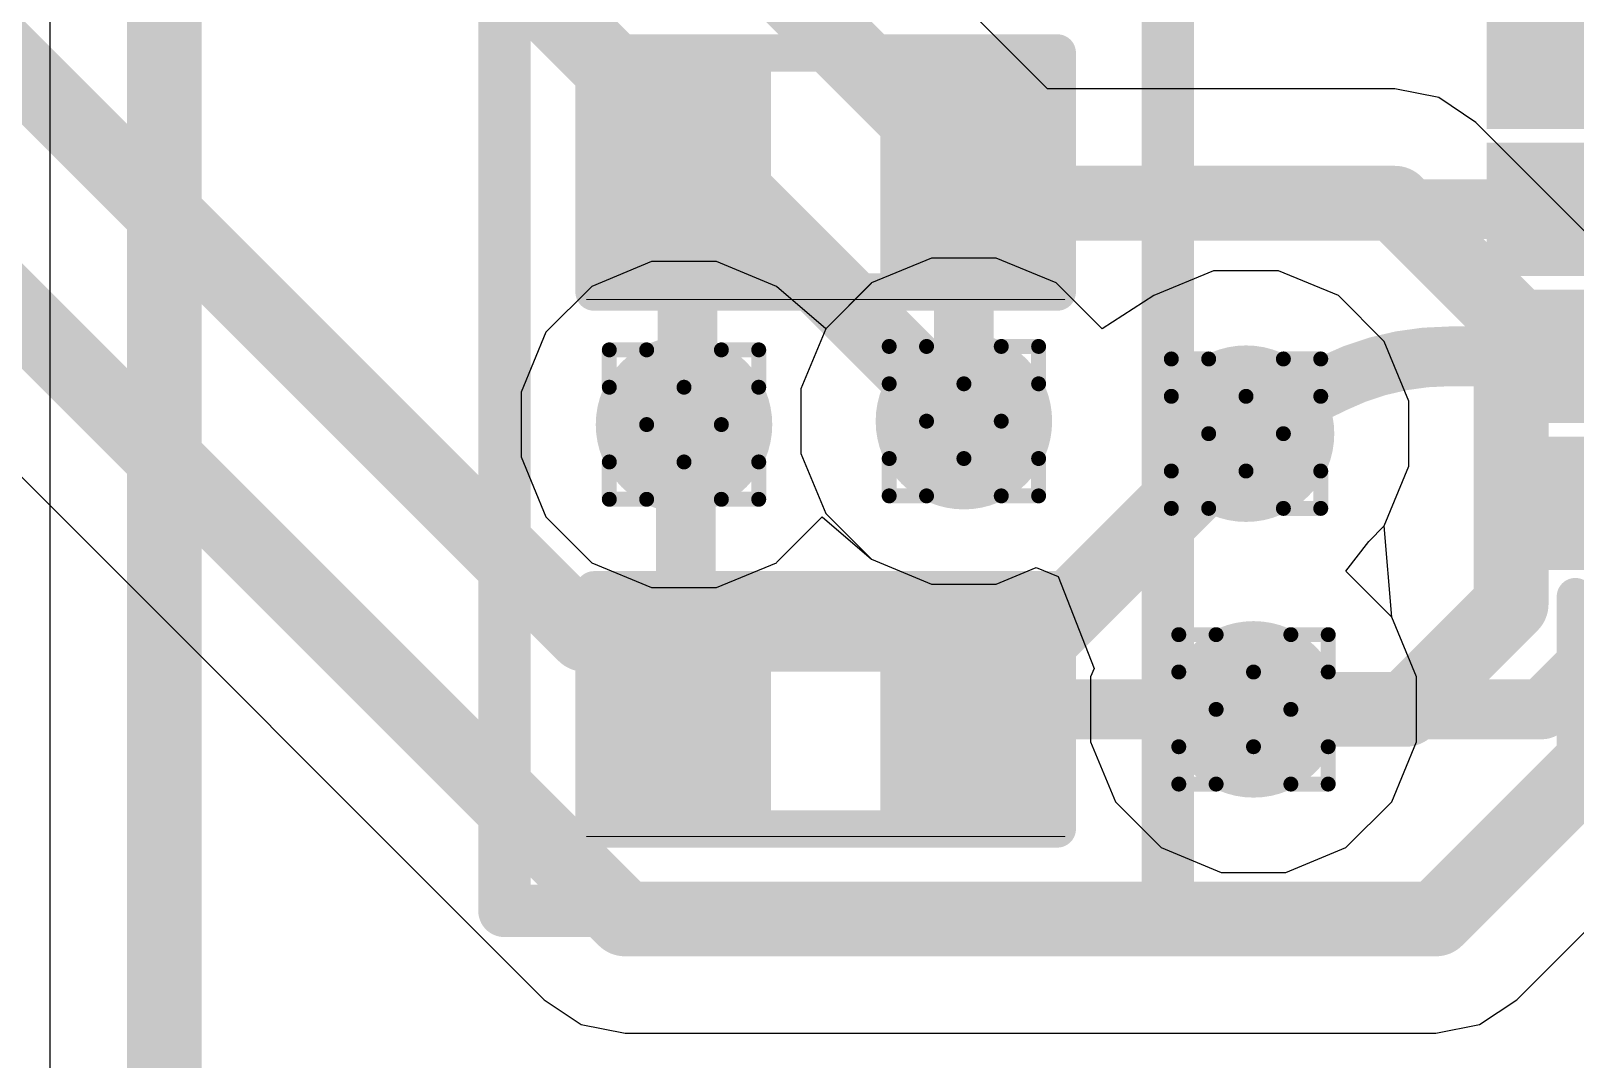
# Model space of a CAD drawing. Header units: inches. Extents: x -11 to 5379, y 0 to 5429.
# Drawn here: x 120.47 to 125.72, y 20.83 to 24.33 of the extents above; entities that cross this region are included whole.
import ezdxf

# ---------------------------------------------------------------- set-up
doc = ezdxf.new("R2010")
doc.units = ezdxf.units.IN
for name, color, linetype in [('Bottom Layer', 5, 'Continuous'), ('Drill Drawing', 1, 'Continuous'), ('GND', 16, 'Continuous'), ('PWR', 76, 'Continuous'), ('Top Layer', 1, 'Continuous'), ('Top Overlay', 2, 'Continuous'), ('Top Paste', 8, 'Continuous'), ('Top Solder', 216, 'Continuous'), ('Via Holes', 16, 'Continuous')]:
    doc.layers.add(name, color=color, linetype=linetype)

# ---------------------------------------------------------------- blocks, each defined once
blk = doc.blocks.new('R___0402_53')
at = {"layer": 'Top Layer'}
for points in [[(-0.6985, -0.3175), (-0.6985, 0.3175), (-0.2413, 0.3175), (-0.2413, -0.3175)], [(0.2413, -0.3175), (0.2413, 0.3175), (0.6985, 0.3175), (0.6985, -0.3175)]]:
    blk.add_hatch(color=1, dxfattribs=at).paths.add_polyline_path(points)
at = {"layer": 'Top Paste'}
for points in [[(-0.6985, -0.3175), (-0.6985, 0.3175), (-0.2413, 0.3175), (-0.2413, -0.3175)], [(0.2413, -0.3175), (0.2413, 0.3175), (0.6985, 0.3175), (0.6985, -0.3175)]]:
    blk.add_hatch(color=8, dxfattribs=at).paths.add_polyline_path(points)
at = {"layer": 'Top Solder'}
for points in [[(-0.7535, -0.3725), (-0.7535, 0.3725), (-0.1863, 0.3725), (-0.1863, -0.3725)], [(0.1863, -0.3725), (0.1863, 0.3725), (0.7535, 0.3725), (0.7535, -0.3725)]]:
    blk.add_hatch(color=216, dxfattribs=at).paths.add_polyline_path(points)
at = {"layer": 'Top Overlay'}
for points in [[(-0.7874, 0.4064, 0.127, 0.127, 0), (0.7874, 0.4064, 0.127, 0.127, 0)], [(-0.7874, -0.4064, 0.127, 0.127, 0), (-0.7874, 0.4064, 0.127, 0.127, 0)], [(0.7874, -0.4064, 0.127, 0.127, 0), (0.7874, 0.4064, 0.127, 0.127, 0)], [(-0.7874, -0.4064, 0.127, 0.127, 0), (0.7874, -0.4064, 0.127, 0.127, 0)], [(-0.8128, -0.4318, 0.00323, 0.00323, 0), (0.8128, -0.4318, 0.00323, 0.00323, 0)]]:
    blk.add_lwpolyline(points, format="xyseb", dxfattribs=at)
for points in [[(-0.8191, 0.4064, 0.0635, 0.0635, 1), (-0.7556, 0.4064, 0.0635, 0.0635, 1)], [(-0.8191, 0.4064, 0.0635, 0.0635, 1), (-0.7556, 0.4064, 0.0635, 0.0635, 1)], [(0.7556, 0.4064, 0.0635, 0.0635, 1), (0.8191, 0.4064, 0.0635, 0.0635, 1)], [(0.7556, 0.4064, 0.0635, 0.0635, 1), (0.8191, 0.4064, 0.0635, 0.0635, 1)], [(-0.8191, -0.4064, 0.0635, 0.0635, 1), (-0.7556, -0.4064, 0.0635, 0.0635, 1)], [(-0.8191, -0.4064, 0.0635, 0.0635, 1), (-0.7556, -0.4064, 0.0635, 0.0635, 1)], [(0.7556, -0.4064, 0.0635, 0.0635, 1), (0.8191, -0.4064, 0.0635, 0.0635, 1)], [(0.7556, -0.4064, 0.0635, 0.0635, 1), (0.8191, -0.4064, 0.0635, 0.0635, 1)], [(-0.8136, -0.4318, 0.00161, 0.00161, 1), (-0.812, -0.4318, 0.00161, 0.00161, 1)], [(0.812, -0.4318, 0.00161, 0.00161, 1), (0.8136, -0.4318, 0.00161, 0.00161, 1)]]:
    blk.add_lwpolyline(points, format="xyseb", close=True, dxfattribs=at)
blk = doc.blocks.new('R___0402_54')
at = {"layer": 'Top Layer'}
for points in [[(-0.6985, -0.3175), (-0.6985, 0.3175), (-0.2413, 0.3175), (-0.2413, -0.3175)], [(0.2413, -0.3175), (0.2413, 0.3175), (0.6985, 0.3175), (0.6985, -0.3175)]]:
    blk.add_hatch(color=1, dxfattribs=at).paths.add_polyline_path(points)
at = {"layer": 'Top Paste'}
for points in [[(-0.6985, -0.3175), (-0.6985, 0.3175), (-0.2413, 0.3175), (-0.2413, -0.3175)], [(0.2413, -0.3175), (0.2413, 0.3175), (0.6985, 0.3175), (0.6985, -0.3175)]]:
    blk.add_hatch(color=8, dxfattribs=at).paths.add_polyline_path(points)
at = {"layer": 'Top Solder'}
for points in [[(-0.7535, -0.3725), (-0.7535, 0.3725), (-0.1863, 0.3725), (-0.1863, -0.3725)], [(0.1863, -0.3725), (0.1863, 0.3725), (0.7535, 0.3725), (0.7535, -0.3725)]]:
    blk.add_hatch(color=216, dxfattribs=at).paths.add_polyline_path(points)
at = {"layer": 'Top Overlay'}
for points in [[(-0.7874, 0.4064, 0.127, 0.127, 0), (0.7874, 0.4064, 0.127, 0.127, 0)], [(-0.7874, -0.4064, 0.127, 0.127, 0), (-0.7874, 0.4064, 0.127, 0.127, 0)], [(0.7874, -0.4064, 0.127, 0.127, 0), (0.7874, 0.4064, 0.127, 0.127, 0)], [(-0.7874, -0.4064, 0.127, 0.127, 0), (0.7874, -0.4064, 0.127, 0.127, 0)], [(-0.8128, -0.4318, 0.00323, 0.00323, 0), (0.8128, -0.4318, 0.00323, 0.00323, 0)]]:
    blk.add_lwpolyline(points, format="xyseb", dxfattribs=at)
for points in [[(-0.8191, 0.4064, 0.0635, 0.0635, 1), (-0.7556, 0.4064, 0.0635, 0.0635, 1)], [(-0.8191, 0.4064, 0.0635, 0.0635, 1), (-0.7556, 0.4064, 0.0635, 0.0635, 1)], [(0.7556, 0.4064, 0.0635, 0.0635, 1), (0.8191, 0.4064, 0.0635, 0.0635, 1)], [(0.7556, 0.4064, 0.0635, 0.0635, 1), (0.8191, 0.4064, 0.0635, 0.0635, 1)], [(-0.8191, -0.4064, 0.0635, 0.0635, 1), (-0.7556, -0.4064, 0.0635, 0.0635, 1)], [(-0.8191, -0.4064, 0.0635, 0.0635, 1), (-0.7556, -0.4064, 0.0635, 0.0635, 1)], [(0.7556, -0.4064, 0.0635, 0.0635, 1), (0.8191, -0.4064, 0.0635, 0.0635, 1)], [(0.7556, -0.4064, 0.0635, 0.0635, 1), (0.8191, -0.4064, 0.0635, 0.0635, 1)], [(-0.8136, -0.4318, 0.00161, 0.00161, 1), (-0.812, -0.4318, 0.00161, 0.00161, 1)], [(0.812, -0.4318, 0.00161, 0.00161, 1), (0.8136, -0.4318, 0.00161, 0.00161, 1)]]:
    blk.add_lwpolyline(points, format="xyseb", close=True, dxfattribs=at)
blk = doc.blocks.new('16_QFN__3_3___61')
at = {"layer": 'Top Layer'}
for points in [[(-0.875, 1.8), (-0.625, 1.8), (-0.625, 1.1), (-0.875, 1.1)], [(-0.375, 1.8), (-0.125, 1.8), (-0.125, 1.1), (-0.375, 1.1)], [(0.125, 1.8), (0.375, 1.8), (0.375, 1.1), (0.125, 1.1)], [(0.625, 1.8), (0.875, 1.8), (0.875, 1.1), (0.625, 1.1)], [(-1.1, 0.875), (-1.1, 0.625), (-1.8, 0.625), (-1.8, 0.875)], [(-0.85, 0.85), (0.85, 0.85), (0.85, -0.85), (-0.85, -0.85)], [(1.8, 0.875), (1.8, 0.625), (1.1, 0.625), (1.1, 0.875)], [(-1.1, 0.375), (-1.1, 0.125), (-1.8, 0.125), (-1.8, 0.375)], [(1.8, 0.375), (1.8, 0.125), (1.1, 0.125), (1.1, 0.375)], [(-1.1, -0.125), (-1.1, -0.375), (-1.8, -0.375), (-1.8, -0.125)], [(1.8, -0.125), (1.8, -0.375), (1.1, -0.375), (1.1, -0.125)], [(-1.1, -0.625), (-1.1, -0.875), (-1.8, -0.875), (-1.8, -0.625)], [(1.8, -0.625), (1.8, -0.875), (1.1, -0.875), (1.1, -0.625)], [(-0.875, -1.1), (-0.625, -1.1), (-0.625, -1.8), (-0.875, -1.8)], [(-0.375, -1.1), (-0.125, -1.1), (-0.125, -1.8), (-0.375, -1.8)], [(0.125, -1.1), (0.375, -1.1), (0.375, -1.8), (0.125, -1.8)], [(0.625, -1.1), (0.875, -1.1), (0.875, -1.8), (0.625, -1.8)]]:
    blk.add_hatch(color=1, dxfattribs=at).paths.add_polyline_path(points)
at = {"layer": 'Top Paste'}
for points in [[(-0.875, 1.8), (-0.625, 1.8), (-0.625, 1.1), (-0.875, 1.1)], [(-0.375, 1.8), (-0.125, 1.8), (-0.125, 1.1), (-0.375, 1.1)], [(0.125, 1.8), (0.375, 1.8), (0.375, 1.1), (0.125, 1.1)], [(0.625, 1.8), (0.875, 1.8), (0.875, 1.1), (0.625, 1.1)], [(-1.1, 0.875), (-1.1, 0.625), (-1.8, 0.625), (-1.8, 0.875)], [(-0.85, 0.85), (0.85, 0.85), (0.85, -0.85), (-0.85, -0.85)], [(1.8, 0.875), (1.8, 0.625), (1.1, 0.625), (1.1, 0.875)], [(-1.1, 0.375), (-1.1, 0.125), (-1.8, 0.125), (-1.8, 0.375)], [(1.8, 0.375), (1.8, 0.125), (1.1, 0.125), (1.1, 0.375)], [(-1.1, -0.125), (-1.1, -0.375), (-1.8, -0.375), (-1.8, -0.125)], [(1.8, -0.125), (1.8, -0.375), (1.1, -0.375), (1.1, -0.125)], [(-1.1, -0.625), (-1.1, -0.875), (-1.8, -0.875), (-1.8, -0.625)], [(1.8, -0.625), (1.8, -0.875), (1.1, -0.875), (1.1, -0.625)], [(-0.875, -1.1), (-0.625, -1.1), (-0.625, -1.8), (-0.875, -1.8)], [(-0.375, -1.1), (-0.125, -1.1), (-0.125, -1.8), (-0.375, -1.8)], [(0.125, -1.1), (0.375, -1.1), (0.375, -1.8), (0.125, -1.8)], [(0.625, -1.1), (0.875, -1.1), (0.875, -1.8), (0.625, -1.8)]]:
    blk.add_hatch(color=8, dxfattribs=at).paths.add_polyline_path(points)
at = {"layer": 'Top Solder'}
for points in [[(-0.9766, 1.9016), (-0.5234, 1.9016), (-0.5234, 0.9984), (-0.9766, 0.9984)], [(-0.4766, 1.9016), (-0.0234, 1.9016), (-0.0234, 0.9984), (-0.4766, 0.9984)], [(0.0234, 1.9016), (0.4766, 1.9016), (0.4766, 0.9984), (0.0234, 0.9984)], [(0.5234, 1.9016), (0.9766, 1.9016), (0.9766, 0.9984), (0.5234, 0.9984)], [(-0.9984, 0.9766), (-0.9984, 0.5234), (-1.9016, 0.5234), (-1.9016, 0.9766)], [(-0.9516, 0.9516), (0.9516, 0.9516), (0.9516, -0.9516), (-0.9516, -0.9516)], [(1.9016, 0.9766), (1.9016, 0.5234), (0.9984, 0.5234), (0.9984, 0.9766)], [(-0.9984, 0.4766), (-0.9984, 0.0234), (-1.9016, 0.0234), (-1.9016, 0.4766)], [(1.9016, 0.4766), (1.9016, 0.0234), (0.9984, 0.0234), (0.9984, 0.4766)], [(-0.9984, -0.0234), (-0.9984, -0.4766), (-1.9016, -0.4766), (-1.9016, -0.0234)], [(1.9016, -0.0234), (1.9016, -0.4766), (0.9984, -0.4766), (0.9984, -0.0234)], [(-0.9984, -0.5234), (-0.9984, -0.9766), (-1.9016, -0.9766), (-1.9016, -0.5234)], [(1.9016, -0.5234), (1.9016, -0.9766), (0.9984, -0.9766), (0.9984, -0.5234)], [(-0.9766, -0.9984), (-0.5234, -0.9984), (-0.5234, -1.9016), (-0.9766, -1.9016)], [(-0.4766, -0.9984), (-0.0234, -0.9984), (-0.0234, -1.9016), (-0.4766, -1.9016)], [(0.0234, -0.9984), (0.4766, -0.9984), (0.4766, -1.9016), (0.0234, -1.9016)], [(0.5234, -0.9984), (0.9766, -0.9984), (0.9766, -1.9016), (0.5234, -1.9016)]]:
    blk.add_hatch(color=216, dxfattribs=at).paths.add_polyline_path(points)
at = {"layer": 'Top Overlay'}
for points in [[(-1.0668, 1.6002, 0.127, 0.127, 0), (-1.6002, 1.6002, 0.127, 0.127, 0)], [(-1.6002, 1.0668, 0.127, 0.127, 0), (-1.6002, 1.6002, 0.127, 0.127, 0)], [(1.6002, 1.6002, 0.127, 0.127, 0), (1.0668, 1.6002, 0.127, 0.127, 0)], [(1.6002, 1.0668, 0.127, 0.127, 0), (1.6002, 1.6002, 0.127, 0.127, 0)], [(-2.0828, 0.635, 0.127, 0.127, 0), (-2.0828, 0.889, 0.127, 0.127, 0)], [(-1.9558, 0.762, 0.127, 0.127, 0), (-2.0828, 0.889, 0.127, 0.127, 0)], [(-2.0828, 0.635, 0.127, 0.127, 0), (-1.9558, 0.762, 0.127, 0.127, 0)], [(-1.6002, -1.6002, 0.127, 0.127, 0), (-1.6002, -1.0668, 0.127, 0.127, 0)], [(1.6002, -1.6002, 0.127, 0.127, 0), (1.6002, -1.0668, 0.127, 0.127, 0)], [(-1.0668, -1.6002, 0.127, 0.127, 0), (-1.6002, -1.6002, 0.127, 0.127, 0)], [(1.6002, -1.6002, 0.127, 0.127, 0), (1.0668, -1.6002, 0.127, 0.127, 0)]]:
    blk.add_lwpolyline(points, format="xyseb", dxfattribs=at)
for points in [[(-1.632, 1.6002, 0.0635, 0.0635, 1), (-1.5684, 1.6002, 0.0635, 0.0635, 1)], [(-1.632, 1.6002, 0.0635, 0.0635, 1), (-1.5684, 1.6002, 0.0635, 0.0635, 1)], [(-1.0985, 1.6002, 0.0635, 0.0635, 1), (-1.0351, 1.6002, 0.0635, 0.0635, 1)], [(1.035, 1.6002, 0.0635, 0.0635, 1), (1.0985, 1.6002, 0.0635, 0.0635, 1)], [(1.5684, 1.6002, 0.0635, 0.0635, 1), (1.6319, 1.6002, 0.0635, 0.0635, 1)], [(1.5684, 1.6002, 0.0635, 0.0635, 1), (1.6319, 1.6002, 0.0635, 0.0635, 1)], [(-1.632, 1.0668, 0.0635, 0.0635, 1), (-1.5684, 1.0668, 0.0635, 0.0635, 1)], [(1.5684, 1.0668, 0.0635, 0.0635, 1), (1.6319, 1.0668, 0.0635, 0.0635, 1)], [(-2.1145, 0.889, 0.0635, 0.0635, 1), (-2.0511, 0.889, 0.0635, 0.0635, 1)], [(-2.1145, 0.889, 0.0635, 0.0635, 1), (-2.0511, 0.889, 0.0635, 0.0635, 1)], [(-1.9875, 0.762, 0.0635, 0.0635, 1), (-1.9241, 0.762, 0.0635, 0.0635, 1)], [(-1.9875, 0.762, 0.0635, 0.0635, 1), (-1.9241, 0.762, 0.0635, 0.0635, 1)], [(-2.1145, 0.635, 0.0635, 0.0635, 1), (-2.0511, 0.635, 0.0635, 0.0635, 1)], [(-2.1145, 0.635, 0.0635, 0.0635, 1), (-2.0511, 0.635, 0.0635, 0.0635, 1)], [(-1.632, -1.0668, 0.0635, 0.0635, 1), (-1.5684, -1.0668, 0.0635, 0.0635, 1)], [(1.5684, -1.0668, 0.0635, 0.0635, 1), (1.6319, -1.0668, 0.0635, 0.0635, 1)], [(-1.632, -1.6002, 0.0635, 0.0635, 1), (-1.5684, -1.6002, 0.0635, 0.0635, 1)], [(-1.632, -1.6002, 0.0635, 0.0635, 1), (-1.5684, -1.6002, 0.0635, 0.0635, 1)], [(-1.0985, -1.6002, 0.0635, 0.0635, 1), (-1.0351, -1.6002, 0.0635, 0.0635, 1)], [(1.035, -1.6002, 0.0635, 0.0635, 1), (1.0985, -1.6002, 0.0635, 0.0635, 1)], [(1.5684, -1.6002, 0.0635, 0.0635, 1), (1.6319, -1.6002, 0.0635, 0.0635, 1)], [(1.5684, -1.6002, 0.0635, 0.0635, 1), (1.6319, -1.6002, 0.0635, 0.0635, 1)]]:
    blk.add_lwpolyline(points, format="xyseb", close=True, dxfattribs=at)

msp = doc.modelspace()

# ---------------------------------------------------------------- hatches: boundary and pattern name
at = {"layer": 'Bottom Layer'}
h = msp.add_hatch(color=5, dxfattribs=at)
edge = h.paths.add_edge_path()
edge.add_arc((122.6886, 22.9893), 0.3, 0, 360)
h = msp.add_hatch(color=5, dxfattribs=at)
edge = h.paths.add_edge_path()
edge.add_arc((123.6401, 23.0009), 0.3, 0, 360)
h = msp.add_hatch(color=5, dxfattribs=at)
edge = h.paths.add_edge_path()
edge.add_arc((124.5992, 22.9584), 0.3, 0, 360)
h = msp.add_hatch(color=5, dxfattribs=at)
edge = h.paths.add_edge_path()
edge.add_arc((124.6246, 22.0212), 0.3, 0, 360)
at = {"layer": 'GND'}
h = msp.add_hatch(color=16, dxfattribs=at)
edge = h.paths.add_edge_path()
edge.add_arc((122.6886, 22.9893), 0.3, 0, 360)
h = msp.add_hatch(color=16, dxfattribs=at)
edge = h.paths.add_edge_path()
edge.add_arc((123.6401, 23.0009), 0.3, 0, 360)
h = msp.add_hatch(color=16, dxfattribs=at)
edge = h.paths.add_edge_path()
edge.add_arc((124.5992, 22.9584), 0.3, 0, 360)
h = msp.add_hatch(color=16, dxfattribs=at)
edge = h.paths.add_edge_path()
edge.add_arc((124.6246, 22.0212), 0.3, 0, 360)
at = {"layer": 'PWR'}
h = msp.add_hatch(color=76, dxfattribs=at)
edge = h.paths.add_edge_path()
edge.add_arc((122.6886, 22.9893), 0.3, 0, 360)
h = msp.add_hatch(color=76, dxfattribs=at)
edge = h.paths.add_edge_path()
edge.add_arc((123.6401, 23.0009), 0.3, 0, 360)
h = msp.add_hatch(color=76, dxfattribs=at)
edge = h.paths.add_edge_path()
edge.add_arc((124.5992, 22.9584), 0.3, 0, 360)
h = msp.add_hatch(color=76, dxfattribs=at)
edge = h.paths.add_edge_path()
edge.add_arc((124.6246, 22.0212), 0.3, 0, 360)
at = {"layer": 'Top Layer'}
h = msp.add_hatch(color=1, dxfattribs=at)
edge = h.paths.add_edge_path()
edge.add_arc((122.6886, 22.9893), 0.3, 0, 360)
h = msp.add_hatch(color=1, dxfattribs=at)
edge = h.paths.add_edge_path()
edge.add_arc((123.6401, 23.0009), 0.3, 0, 360)
h = msp.add_hatch(color=1, dxfattribs=at)
edge = h.paths.add_edge_path()
edge.add_arc((124.5992, 22.9584), 0.3, 0, 360)
h = msp.add_hatch(color=1, dxfattribs=at)
edge = h.paths.add_edge_path()
edge.add_arc((124.6246, 22.0212), 0.3, 0, 360)
at = {"layer": 'Via Holes'}
h = msp.add_hatch(color=7, dxfattribs=at)
edge = h.paths.add_edge_path()
edge.add_arc((122.6886, 22.9893), 0.15, 0, 360)
h = msp.add_hatch(color=7, dxfattribs=at)
edge = h.paths.add_edge_path()
edge.add_arc((123.6401, 23.0009), 0.15, 0, 360)
h = msp.add_hatch(color=7, dxfattribs=at)
edge = h.paths.add_edge_path()
edge.add_arc((124.5992, 22.9584), 0.15, 0, 360)
h = msp.add_hatch(color=7, dxfattribs=at)
edge = h.paths.add_edge_path()
edge.add_arc((124.6246, 22.0212), 0.15, 0, 360)

# ---------------------------------------------------------------- linework, layer by layer
at = {"layer": 'Bottom Layer'}
for p, q in [((116.3092, 26.9382), (122.2135, 21.034)), ((123.9247, 24.1304), (122.1447, 25.9103)), ((125.1054, 24.1304), (123.9247, 24.1304)), ((125.2541, 24.1008), (125.1054, 24.1304)), ((125.3801, 24.0166), (125.2541, 24.1008)), ((125.7753, 23.6214), (125.3801, 24.0166)), ((125.5194, 21.034), (126.3272, 21.8417)), ((122.2135, 21.034), (122.3395, 20.9498)), ((125.3934, 20.9498), (125.5194, 21.034)), ((122.3395, 20.9498), (122.4881, 20.9202)), ((125.2448, 20.9202), (125.3934, 20.9498)), ((122.4881, 20.9202), (125.2448, 20.9202))]:
    msp.add_line(p, q, dxfattribs=at)
for points in [[(118.338, 29.1677, 0.254, 0.254, 0), (123.7638, 23.7419, 0.254, 0.254, 0)], [(117.7513, 28.8897, 0.254, 0.254, 0), (123.6401, 23.0009, 0.254, 0.254, 0)], [(117.1696, 27.458, 0.254, 0.254, 0), (122.3518, 22.2758, 0.254, 0.254, 0)], [(116.5839, 27.2129, 0.254, 0.254, 0), (122.4881, 21.3087, 0.254, 0.254, 0)], [(123.7638, 23.7419, 0.254, 0.254, 0), (125.1054, 23.7419, 0.254, 0.254, 0)], [(125.1054, 23.7419, 0.254, 0.254, 0), (125.5006, 23.3467, 0.254, 0.254, 0)], [(125.5006, 22.3791, 0.254, 0.254, 0), (125.5006, 23.3467, 0.254, 0.254, 0)], [(123.9161, 22.2758, 0.254, 0.254, 0), (124.5772, 22.9369, 0.254, 0.254, 0)], [(124.5772, 22.9369, 0.254, 0.254, 0), (124.5772, 22.9584, 0.254, 0.254, 0)], [(124.5772, 22.9584, 0.254, 0.254, 0), (124.5992, 22.9584, 0.254, 0.254, 0)], [(125.1427, 22.0212, 0.254, 0.254, 0), (125.5006, 22.3791, 0.254, 0.254, 0)], [(122.3518, 22.2758, 0.254, 0.254, 0), (123.9161, 22.2758, 0.254, 0.254, 0)], [(125.2448, 21.3087, 0.254, 0.254, 0), (126.1663, 22.2302, 0.254, 0.254, 0)], [(124.6246, 22.0212, 0.254, 0.254, 0), (125.1427, 22.0212, 0.254, 0.254, 0)], [(122.4881, 21.3087, 0.254, 0.254, 0), (125.2448, 21.3087, 0.254, 0.254, 0)]]:
    msp.add_lwpolyline(points, format="xyseb", dxfattribs=at)
for points in [[(123.7003, 23.7419, 0.127, 0.127, 1), (123.8273, 23.7419, 0.127, 0.127, 1)], [(123.7003, 23.7419, 0.127, 0.127, 1), (123.8273, 23.7419, 0.127, 0.127, 1)], [(125.0419, 23.7419, 0.127, 0.127, 1), (125.1689, 23.7419, 0.127, 0.127, 1)], [(125.0419, 23.7419, 0.127, 0.127, 1), (125.1689, 23.7419, 0.127, 0.127, 1)], [(125.4371, 23.3467, 0.127, 0.127, 1), (125.5641, 23.3467, 0.127, 0.127, 1)], [(125.4371, 23.3467, 0.127, 0.127, 1), (125.5641, 23.3467, 0.127, 0.127, 1)], [(123.5766, 23.0009, 0.127, 0.127, 1), (123.7036, 23.0009, 0.127, 0.127, 1)], [(124.5137, 22.9584, 0.127, 0.127, 1), (124.6407, 22.9584, 0.127, 0.127, 1)], [(124.5137, 22.9584, 0.127, 0.127, 1), (124.6407, 22.9584, 0.127, 0.127, 1)], [(124.5137, 22.9369, 0.127, 0.127, 1), (124.6407, 22.9369, 0.127, 0.127, 1)], [(124.5137, 22.9369, 0.127, 0.127, 1), (124.6407, 22.9369, 0.127, 0.127, 1)], [(124.5357, 22.9584, 0.127, 0.127, 1), (124.6627, 22.9584, 0.127, 0.127, 1)], [(125.4371, 22.3791, 0.127, 0.127, 1), (125.5641, 22.3791, 0.127, 0.127, 1)], [(125.4371, 22.3791, 0.127, 0.127, 1), (125.5641, 22.3791, 0.127, 0.127, 1)], [(122.2883, 22.2758, 0.127, 0.127, 1), (122.4153, 22.2758, 0.127, 0.127, 1)], [(122.2883, 22.2758, 0.127, 0.127, 1), (122.4153, 22.2758, 0.127, 0.127, 1)], [(123.8526, 22.2758, 0.127, 0.127, 1), (123.9796, 22.2758, 0.127, 0.127, 1)], [(123.8526, 22.2758, 0.127, 0.127, 1), (123.9796, 22.2758, 0.127, 0.127, 1)], [(124.5611, 22.0212, 0.127, 0.127, 1), (124.6881, 22.0212, 0.127, 0.127, 1)], [(125.0792, 22.0212, 0.127, 0.127, 1), (125.2062, 22.0212, 0.127, 0.127, 1)], [(125.0792, 22.0212, 0.127, 0.127, 1), (125.2062, 22.0212, 0.127, 0.127, 1)], [(122.4246, 21.3087, 0.127, 0.127, 1), (122.5516, 21.3087, 0.127, 0.127, 1)], [(122.4246, 21.3087, 0.127, 0.127, 1), (122.5516, 21.3087, 0.127, 0.127, 1)], [(125.1813, 21.3087, 0.127, 0.127, 1), (125.3083, 21.3087, 0.127, 0.127, 1)], [(125.1813, 21.3087, 0.127, 0.127, 1), (125.3083, 21.3087, 0.127, 0.127, 1)]]:
    msp.add_lwpolyline(points, format="xyseb", close=True, dxfattribs=at)
at = {"layer": 'Drill Drawing'}
for points in [[(122.4346, 23.1163, 0.0508, 0.0508, 0), (122.4346, 23.2433, 0.0508, 0.0508, 0)], [(122.4346, 23.2433, 0.0508, 0.0508, 0), (122.5616, 23.2433, 0.0508, 0.0508, 0)], [(122.5616, 23.2433, 0.0508, 0.0508, 0), (122.6886, 23.1163, 0.0508, 0.0508, 0)], [(122.6886, 23.1163, 0.0508, 0.0508, 0), (122.8156, 23.2433, 0.0508, 0.0508, 0)], [(122.8156, 23.2433, 0.0508, 0.0508, 0), (122.9426, 23.2433, 0.0508, 0.0508, 0)], [(122.9426, 23.1163, 0.0508, 0.0508, 0), (122.9426, 23.2433, 0.0508, 0.0508, 0)], [(123.3861, 23.1279, 0.0508, 0.0508, 0), (123.3861, 23.2549, 0.0508, 0.0508, 0)], [(123.3861, 23.2549, 0.0508, 0.0508, 0), (123.5131, 23.2549, 0.0508, 0.0508, 0)], [(123.5131, 23.2549, 0.0508, 0.0508, 0), (123.6401, 23.1279, 0.0508, 0.0508, 0)], [(123.6401, 23.1279, 0.0508, 0.0508, 0), (123.7671, 23.2549, 0.0508, 0.0508, 0)], [(123.7671, 23.2549, 0.0508, 0.0508, 0), (123.8941, 23.2549, 0.0508, 0.0508, 0)], [(123.8941, 23.1279, 0.0508, 0.0508, 0), (123.8941, 23.2549, 0.0508, 0.0508, 0)], [(124.3452, 23.0854, 0.0508, 0.0508, 0), (124.3452, 23.2124, 0.0508, 0.0508, 0)], [(124.3452, 23.2124, 0.0508, 0.0508, 0), (124.4722, 23.2124, 0.0508, 0.0508, 0)], [(124.4722, 23.2124, 0.0508, 0.0508, 0), (124.5992, 23.0854, 0.0508, 0.0508, 0)], [(124.5992, 23.0854, 0.0508, 0.0508, 0), (124.7262, 23.2124, 0.0508, 0.0508, 0)], [(124.7262, 23.2124, 0.0508, 0.0508, 0), (124.8532, 23.2124, 0.0508, 0.0508, 0)], [(124.8532, 23.0854, 0.0508, 0.0508, 0), (124.8532, 23.2124, 0.0508, 0.0508, 0)], [(123.3861, 23.1279, 0.0508, 0.0508, 0), (123.5131, 23.0009, 0.0508, 0.0508, 0)], [(123.7671, 23.0009, 0.0508, 0.0508, 0), (123.8941, 23.1279, 0.0508, 0.0508, 0)], [(122.4346, 23.1163, 0.0508, 0.0508, 0), (122.5616, 22.9893, 0.0508, 0.0508, 0)], [(122.8156, 22.9893, 0.0508, 0.0508, 0), (122.9426, 23.1163, 0.0508, 0.0508, 0)], [(124.3452, 23.0854, 0.0508, 0.0508, 0), (124.4722, 22.9584, 0.0508, 0.0508, 0)], [(124.7262, 22.9584, 0.0508, 0.0508, 0), (124.8532, 23.0854, 0.0508, 0.0508, 0)], [(122.4346, 22.8623, 0.0508, 0.0508, 0), (122.5616, 22.9893, 0.0508, 0.0508, 0)], [(122.8156, 22.9893, 0.0508, 0.0508, 0), (122.9426, 22.8623, 0.0508, 0.0508, 0)], [(123.3861, 22.8739, 0.0508, 0.0508, 0), (123.5131, 23.0009, 0.0508, 0.0508, 0)], [(123.7671, 23.0009, 0.0508, 0.0508, 0), (123.8941, 22.8739, 0.0508, 0.0508, 0)], [(124.3452, 22.8314, 0.0508, 0.0508, 0), (124.4722, 22.9584, 0.0508, 0.0508, 0)], [(124.7262, 22.9584, 0.0508, 0.0508, 0), (124.8532, 22.8314, 0.0508, 0.0508, 0)], [(123.3861, 22.7469, 0.0508, 0.0508, 0), (123.3861, 22.8739, 0.0508, 0.0508, 0)], [(123.5131, 22.7469, 0.0508, 0.0508, 0), (123.6401, 22.8739, 0.0508, 0.0508, 0)], [(123.6401, 22.8739, 0.0508, 0.0508, 0), (123.7671, 22.7469, 0.0508, 0.0508, 0)], [(123.8941, 22.7469, 0.0508, 0.0508, 0), (123.8941, 22.8739, 0.0508, 0.0508, 0)], [(122.4346, 22.7353, 0.0508, 0.0508, 0), (122.4346, 22.8623, 0.0508, 0.0508, 0)], [(122.5616, 22.7353, 0.0508, 0.0508, 0), (122.6886, 22.8623, 0.0508, 0.0508, 0)], [(122.6886, 22.8623, 0.0508, 0.0508, 0), (122.8156, 22.7353, 0.0508, 0.0508, 0)], [(122.9426, 22.7353, 0.0508, 0.0508, 0), (122.9426, 22.8623, 0.0508, 0.0508, 0)], [(124.3452, 22.7044, 0.0508, 0.0508, 0), (124.3452, 22.8314, 0.0508, 0.0508, 0)], [(124.4722, 22.7044, 0.0508, 0.0508, 0), (124.5992, 22.8314, 0.0508, 0.0508, 0)], [(124.5992, 22.8314, 0.0508, 0.0508, 0), (124.7262, 22.7044, 0.0508, 0.0508, 0)], [(124.8532, 22.7044, 0.0508, 0.0508, 0), (124.8532, 22.8314, 0.0508, 0.0508, 0)], [(122.4346, 22.7353, 0.0508, 0.0508, 0), (122.5616, 22.7353, 0.0508, 0.0508, 0)], [(122.8156, 22.7353, 0.0508, 0.0508, 0), (122.9426, 22.7353, 0.0508, 0.0508, 0)], [(123.3861, 22.7469, 0.0508, 0.0508, 0), (123.5131, 22.7469, 0.0508, 0.0508, 0)], [(123.7671, 22.7469, 0.0508, 0.0508, 0), (123.8941, 22.7469, 0.0508, 0.0508, 0)], [(124.3452, 22.7044, 0.0508, 0.0508, 0), (124.4722, 22.7044, 0.0508, 0.0508, 0)], [(124.7262, 22.7044, 0.0508, 0.0508, 0), (124.8532, 22.7044, 0.0508, 0.0508, 0)], [(124.3706, 22.1482, 0.0508, 0.0508, 0), (124.3706, 22.2752, 0.0508, 0.0508, 0)], [(124.3706, 22.2752, 0.0508, 0.0508, 0), (124.4976, 22.2752, 0.0508, 0.0508, 0)], [(124.4976, 22.2752, 0.0508, 0.0508, 0), (124.6246, 22.1482, 0.0508, 0.0508, 0)], [(124.6246, 22.1482, 0.0508, 0.0508, 0), (124.7516, 22.2752, 0.0508, 0.0508, 0)], [(124.7516, 22.2752, 0.0508, 0.0508, 0), (124.8786, 22.2752, 0.0508, 0.0508, 0)], [(124.8786, 22.1482, 0.0508, 0.0508, 0), (124.8786, 22.2752, 0.0508, 0.0508, 0)], [(124.3706, 22.1482, 0.0508, 0.0508, 0), (124.4976, 22.0212, 0.0508, 0.0508, 0)], [(124.7516, 22.0212, 0.0508, 0.0508, 0), (124.8786, 22.1482, 0.0508, 0.0508, 0)], [(124.3706, 21.8942, 0.0508, 0.0508, 0), (124.4976, 22.0212, 0.0508, 0.0508, 0)], [(124.7516, 22.0212, 0.0508, 0.0508, 0), (124.8786, 21.8942, 0.0508, 0.0508, 0)], [(124.3706, 21.7672, 0.0508, 0.0508, 0), (124.3706, 21.8942, 0.0508, 0.0508, 0)], [(124.4976, 21.7672, 0.0508, 0.0508, 0), (124.6246, 21.8942, 0.0508, 0.0508, 0)], [(124.6246, 21.8942, 0.0508, 0.0508, 0), (124.7516, 21.7672, 0.0508, 0.0508, 0)], [(124.8786, 21.7672, 0.0508, 0.0508, 0), (124.8786, 21.8942, 0.0508, 0.0508, 0)], [(124.3706, 21.7672, 0.0508, 0.0508, 0), (124.4976, 21.7672, 0.0508, 0.0508, 0)], [(124.7516, 21.7672, 0.0508, 0.0508, 0), (124.8786, 21.7672, 0.0508, 0.0508, 0)]]:
    msp.add_lwpolyline(points, format="xyseb", dxfattribs=at)
for points in [[(122.4219, 23.2433, 0.0254, 0.0254, 1), (122.4473, 23.2433, 0.0254, 0.0254, 1)], [(122.4219, 23.2433, 0.0254, 0.0254, 1), (122.4473, 23.2433, 0.0254, 0.0254, 1)], [(122.5489, 23.2433, 0.0254, 0.0254, 1), (122.5743, 23.2433, 0.0254, 0.0254, 1)], [(122.5489, 23.2433, 0.0254, 0.0254, 1), (122.5743, 23.2433, 0.0254, 0.0254, 1)], [(122.8029, 23.2433, 0.0254, 0.0254, 1), (122.8283, 23.2433, 0.0254, 0.0254, 1)], [(122.8029, 23.2433, 0.0254, 0.0254, 1), (122.8283, 23.2433, 0.0254, 0.0254, 1)], [(122.9299, 23.2433, 0.0254, 0.0254, 1), (122.9553, 23.2433, 0.0254, 0.0254, 1)], [(122.9299, 23.2433, 0.0254, 0.0254, 1), (122.9553, 23.2433, 0.0254, 0.0254, 1)], [(123.3734, 23.2549, 0.0254, 0.0254, 1), (123.3988, 23.2549, 0.0254, 0.0254, 1)], [(123.3734, 23.2549, 0.0254, 0.0254, 1), (123.3988, 23.2549, 0.0254, 0.0254, 1)], [(123.5004, 23.2549, 0.0254, 0.0254, 1), (123.5258, 23.2549, 0.0254, 0.0254, 1)], [(123.5004, 23.2549, 0.0254, 0.0254, 1), (123.5258, 23.2549, 0.0254, 0.0254, 1)], [(123.7544, 23.2549, 0.0254, 0.0254, 1), (123.7798, 23.2549, 0.0254, 0.0254, 1)], [(123.7544, 23.2549, 0.0254, 0.0254, 1), (123.7798, 23.2549, 0.0254, 0.0254, 1)], [(123.8814, 23.2549, 0.0254, 0.0254, 1), (123.9068, 23.2549, 0.0254, 0.0254, 1)], [(123.8814, 23.2549, 0.0254, 0.0254, 1), (123.9068, 23.2549, 0.0254, 0.0254, 1)], [(124.3325, 23.2124, 0.0254, 0.0254, 1), (124.3579, 23.2124, 0.0254, 0.0254, 1)], [(124.3325, 23.2124, 0.0254, 0.0254, 1), (124.3579, 23.2124, 0.0254, 0.0254, 1)], [(124.4595, 23.2124, 0.0254, 0.0254, 1), (124.4849, 23.2124, 0.0254, 0.0254, 1)], [(124.4595, 23.2124, 0.0254, 0.0254, 1), (124.4849, 23.2124, 0.0254, 0.0254, 1)], [(124.7135, 23.2124, 0.0254, 0.0254, 1), (124.7389, 23.2124, 0.0254, 0.0254, 1)], [(124.7135, 23.2124, 0.0254, 0.0254, 1), (124.7389, 23.2124, 0.0254, 0.0254, 1)], [(124.8405, 23.2124, 0.0254, 0.0254, 1), (124.8659, 23.2124, 0.0254, 0.0254, 1)], [(124.8405, 23.2124, 0.0254, 0.0254, 1), (124.8659, 23.2124, 0.0254, 0.0254, 1)], [(123.3734, 23.1279, 0.0254, 0.0254, 1), (123.3988, 23.1279, 0.0254, 0.0254, 1)], [(123.3734, 23.1279, 0.0254, 0.0254, 1), (123.3988, 23.1279, 0.0254, 0.0254, 1)], [(123.6274, 23.1279, 0.0254, 0.0254, 1), (123.6528, 23.1279, 0.0254, 0.0254, 1)], [(123.6274, 23.1279, 0.0254, 0.0254, 1), (123.6528, 23.1279, 0.0254, 0.0254, 1)], [(123.8814, 23.1279, 0.0254, 0.0254, 1), (123.9068, 23.1279, 0.0254, 0.0254, 1)], [(123.8814, 23.1279, 0.0254, 0.0254, 1), (123.9068, 23.1279, 0.0254, 0.0254, 1)], [(122.4219, 23.1163, 0.0254, 0.0254, 1), (122.4473, 23.1163, 0.0254, 0.0254, 1)], [(122.4219, 23.1163, 0.0254, 0.0254, 1), (122.4473, 23.1163, 0.0254, 0.0254, 1)], [(122.6759, 23.1163, 0.0254, 0.0254, 1), (122.7013, 23.1163, 0.0254, 0.0254, 1)], [(122.6759, 23.1163, 0.0254, 0.0254, 1), (122.7013, 23.1163, 0.0254, 0.0254, 1)], [(122.9299, 23.1163, 0.0254, 0.0254, 1), (122.9553, 23.1163, 0.0254, 0.0254, 1)], [(122.9299, 23.1163, 0.0254, 0.0254, 1), (122.9553, 23.1163, 0.0254, 0.0254, 1)], [(124.3325, 23.0854, 0.0254, 0.0254, 1), (124.3579, 23.0854, 0.0254, 0.0254, 1)], [(124.3325, 23.0854, 0.0254, 0.0254, 1), (124.3579, 23.0854, 0.0254, 0.0254, 1)], [(124.5865, 23.0854, 0.0254, 0.0254, 1), (124.6119, 23.0854, 0.0254, 0.0254, 1)], [(124.5865, 23.0854, 0.0254, 0.0254, 1), (124.6119, 23.0854, 0.0254, 0.0254, 1)], [(124.8405, 23.0854, 0.0254, 0.0254, 1), (124.8659, 23.0854, 0.0254, 0.0254, 1)], [(124.8405, 23.0854, 0.0254, 0.0254, 1), (124.8659, 23.0854, 0.0254, 0.0254, 1)], [(122.5489, 22.9893, 0.0254, 0.0254, 1), (122.5743, 22.9893, 0.0254, 0.0254, 1)], [(122.5489, 22.9893, 0.0254, 0.0254, 1), (122.5743, 22.9893, 0.0254, 0.0254, 1)], [(122.8029, 22.9893, 0.0254, 0.0254, 1), (122.8283, 22.9893, 0.0254, 0.0254, 1)], [(122.8029, 22.9893, 0.0254, 0.0254, 1), (122.8283, 22.9893, 0.0254, 0.0254, 1)], [(123.5004, 23.0009, 0.0254, 0.0254, 1), (123.5258, 23.0009, 0.0254, 0.0254, 1)], [(123.5004, 23.0009, 0.0254, 0.0254, 1), (123.5258, 23.0009, 0.0254, 0.0254, 1)], [(123.7544, 23.0009, 0.0254, 0.0254, 1), (123.7798, 23.0009, 0.0254, 0.0254, 1)], [(123.7544, 23.0009, 0.0254, 0.0254, 1), (123.7798, 23.0009, 0.0254, 0.0254, 1)], [(124.4595, 22.9584, 0.0254, 0.0254, 1), (124.4849, 22.9584, 0.0254, 0.0254, 1)], [(124.4595, 22.9584, 0.0254, 0.0254, 1), (124.4849, 22.9584, 0.0254, 0.0254, 1)], [(124.7135, 22.9584, 0.0254, 0.0254, 1), (124.7389, 22.9584, 0.0254, 0.0254, 1)], [(124.7135, 22.9584, 0.0254, 0.0254, 1), (124.7389, 22.9584, 0.0254, 0.0254, 1)], [(123.3734, 22.8739, 0.0254, 0.0254, 1), (123.3988, 22.8739, 0.0254, 0.0254, 1)], [(123.3734, 22.8739, 0.0254, 0.0254, 1), (123.3988, 22.8739, 0.0254, 0.0254, 1)], [(123.6274, 22.8739, 0.0254, 0.0254, 1), (123.6528, 22.8739, 0.0254, 0.0254, 1)], [(123.6274, 22.8739, 0.0254, 0.0254, 1), (123.6528, 22.8739, 0.0254, 0.0254, 1)], [(123.8814, 22.8739, 0.0254, 0.0254, 1), (123.9068, 22.8739, 0.0254, 0.0254, 1)], [(123.8814, 22.8739, 0.0254, 0.0254, 1), (123.9068, 22.8739, 0.0254, 0.0254, 1)], [(122.4219, 22.8623, 0.0254, 0.0254, 1), (122.4473, 22.8623, 0.0254, 0.0254, 1)], [(122.4219, 22.8623, 0.0254, 0.0254, 1), (122.4473, 22.8623, 0.0254, 0.0254, 1)], [(122.6759, 22.8623, 0.0254, 0.0254, 1), (122.7013, 22.8623, 0.0254, 0.0254, 1)], [(122.6759, 22.8623, 0.0254, 0.0254, 1), (122.7013, 22.8623, 0.0254, 0.0254, 1)], [(122.9299, 22.8623, 0.0254, 0.0254, 1), (122.9553, 22.8623, 0.0254, 0.0254, 1)], [(122.9299, 22.8623, 0.0254, 0.0254, 1), (122.9553, 22.8623, 0.0254, 0.0254, 1)], [(124.3325, 22.8314, 0.0254, 0.0254, 1), (124.3579, 22.8314, 0.0254, 0.0254, 1)], [(124.3325, 22.8314, 0.0254, 0.0254, 1), (124.3579, 22.8314, 0.0254, 0.0254, 1)], [(124.5865, 22.8314, 0.0254, 0.0254, 1), (124.6119, 22.8314, 0.0254, 0.0254, 1)], [(124.5865, 22.8314, 0.0254, 0.0254, 1), (124.6119, 22.8314, 0.0254, 0.0254, 1)], [(124.8405, 22.8314, 0.0254, 0.0254, 1), (124.8659, 22.8314, 0.0254, 0.0254, 1)], [(124.8405, 22.8314, 0.0254, 0.0254, 1), (124.8659, 22.8314, 0.0254, 0.0254, 1)], [(122.4219, 22.7353, 0.0254, 0.0254, 1), (122.4473, 22.7353, 0.0254, 0.0254, 1)], [(122.4219, 22.7353, 0.0254, 0.0254, 1), (122.4473, 22.7353, 0.0254, 0.0254, 1)], [(122.5489, 22.7353, 0.0254, 0.0254, 1), (122.5743, 22.7353, 0.0254, 0.0254, 1)], [(122.5489, 22.7353, 0.0254, 0.0254, 1), (122.5743, 22.7353, 0.0254, 0.0254, 1)], [(122.8029, 22.7353, 0.0254, 0.0254, 1), (122.8283, 22.7353, 0.0254, 0.0254, 1)], [(122.8029, 22.7353, 0.0254, 0.0254, 1), (122.8283, 22.7353, 0.0254, 0.0254, 1)], [(122.9299, 22.7353, 0.0254, 0.0254, 1), (122.9553, 22.7353, 0.0254, 0.0254, 1)], [(122.9299, 22.7353, 0.0254, 0.0254, 1), (122.9553, 22.7353, 0.0254, 0.0254, 1)], [(123.3734, 22.7469, 0.0254, 0.0254, 1), (123.3988, 22.7469, 0.0254, 0.0254, 1)], [(123.3734, 22.7469, 0.0254, 0.0254, 1), (123.3988, 22.7469, 0.0254, 0.0254, 1)], [(123.5004, 22.7469, 0.0254, 0.0254, 1), (123.5258, 22.7469, 0.0254, 0.0254, 1)], [(123.5004, 22.7469, 0.0254, 0.0254, 1), (123.5258, 22.7469, 0.0254, 0.0254, 1)], [(123.7544, 22.7469, 0.0254, 0.0254, 1), (123.7798, 22.7469, 0.0254, 0.0254, 1)], [(123.7544, 22.7469, 0.0254, 0.0254, 1), (123.7798, 22.7469, 0.0254, 0.0254, 1)], [(123.8814, 22.7469, 0.0254, 0.0254, 1), (123.9068, 22.7469, 0.0254, 0.0254, 1)], [(123.8814, 22.7469, 0.0254, 0.0254, 1), (123.9068, 22.7469, 0.0254, 0.0254, 1)], [(124.3325, 22.7044, 0.0254, 0.0254, 1), (124.3579, 22.7044, 0.0254, 0.0254, 1)], [(124.3325, 22.7044, 0.0254, 0.0254, 1), (124.3579, 22.7044, 0.0254, 0.0254, 1)], [(124.4595, 22.7044, 0.0254, 0.0254, 1), (124.4849, 22.7044, 0.0254, 0.0254, 1)], [(124.4595, 22.7044, 0.0254, 0.0254, 1), (124.4849, 22.7044, 0.0254, 0.0254, 1)], [(124.7135, 22.7044, 0.0254, 0.0254, 1), (124.7389, 22.7044, 0.0254, 0.0254, 1)], [(124.7135, 22.7044, 0.0254, 0.0254, 1), (124.7389, 22.7044, 0.0254, 0.0254, 1)], [(124.8405, 22.7044, 0.0254, 0.0254, 1), (124.8659, 22.7044, 0.0254, 0.0254, 1)], [(124.8405, 22.7044, 0.0254, 0.0254, 1), (124.8659, 22.7044, 0.0254, 0.0254, 1)], [(124.3579, 22.2752, 0.0254, 0.0254, 1), (124.3833, 22.2752, 0.0254, 0.0254, 1)], [(124.3579, 22.2752, 0.0254, 0.0254, 1), (124.3833, 22.2752, 0.0254, 0.0254, 1)], [(124.4849, 22.2752, 0.0254, 0.0254, 1), (124.5103, 22.2752, 0.0254, 0.0254, 1)], [(124.4849, 22.2752, 0.0254, 0.0254, 1), (124.5103, 22.2752, 0.0254, 0.0254, 1)], [(124.7389, 22.2752, 0.0254, 0.0254, 1), (124.7643, 22.2752, 0.0254, 0.0254, 1)], [(124.7389, 22.2752, 0.0254, 0.0254, 1), (124.7643, 22.2752, 0.0254, 0.0254, 1)], [(124.8659, 22.2752, 0.0254, 0.0254, 1), (124.8913, 22.2752, 0.0254, 0.0254, 1)], [(124.8659, 22.2752, 0.0254, 0.0254, 1), (124.8913, 22.2752, 0.0254, 0.0254, 1)], [(124.3579, 22.1482, 0.0254, 0.0254, 1), (124.3833, 22.1482, 0.0254, 0.0254, 1)], [(124.3579, 22.1482, 0.0254, 0.0254, 1), (124.3833, 22.1482, 0.0254, 0.0254, 1)], [(124.6119, 22.1482, 0.0254, 0.0254, 1), (124.6373, 22.1482, 0.0254, 0.0254, 1)], [(124.6119, 22.1482, 0.0254, 0.0254, 1), (124.6373, 22.1482, 0.0254, 0.0254, 1)], [(124.8659, 22.1482, 0.0254, 0.0254, 1), (124.8913, 22.1482, 0.0254, 0.0254, 1)], [(124.8659, 22.1482, 0.0254, 0.0254, 1), (124.8913, 22.1482, 0.0254, 0.0254, 1)], [(124.4849, 22.0212, 0.0254, 0.0254, 1), (124.5103, 22.0212, 0.0254, 0.0254, 1)], [(124.4849, 22.0212, 0.0254, 0.0254, 1), (124.5103, 22.0212, 0.0254, 0.0254, 1)], [(124.7389, 22.0212, 0.0254, 0.0254, 1), (124.7643, 22.0212, 0.0254, 0.0254, 1)], [(124.7389, 22.0212, 0.0254, 0.0254, 1), (124.7643, 22.0212, 0.0254, 0.0254, 1)], [(124.3579, 21.8942, 0.0254, 0.0254, 1), (124.3833, 21.8942, 0.0254, 0.0254, 1)], [(124.3579, 21.8942, 0.0254, 0.0254, 1), (124.3833, 21.8942, 0.0254, 0.0254, 1)], [(124.6119, 21.8942, 0.0254, 0.0254, 1), (124.6373, 21.8942, 0.0254, 0.0254, 1)], [(124.6119, 21.8942, 0.0254, 0.0254, 1), (124.6373, 21.8942, 0.0254, 0.0254, 1)], [(124.8659, 21.8942, 0.0254, 0.0254, 1), (124.8913, 21.8942, 0.0254, 0.0254, 1)], [(124.8659, 21.8942, 0.0254, 0.0254, 1), (124.8913, 21.8942, 0.0254, 0.0254, 1)], [(124.3579, 21.7672, 0.0254, 0.0254, 1), (124.3833, 21.7672, 0.0254, 0.0254, 1)], [(124.3579, 21.7672, 0.0254, 0.0254, 1), (124.3833, 21.7672, 0.0254, 0.0254, 1)], [(124.4849, 21.7672, 0.0254, 0.0254, 1), (124.5103, 21.7672, 0.0254, 0.0254, 1)], [(124.4849, 21.7672, 0.0254, 0.0254, 1), (124.5103, 21.7672, 0.0254, 0.0254, 1)], [(124.7389, 21.7672, 0.0254, 0.0254, 1), (124.7643, 21.7672, 0.0254, 0.0254, 1)], [(124.7389, 21.7672, 0.0254, 0.0254, 1), (124.7643, 21.7672, 0.0254, 0.0254, 1)], [(124.8659, 21.7672, 0.0254, 0.0254, 1), (124.8913, 21.7672, 0.0254, 0.0254, 1)], [(124.8659, 21.7672, 0.0254, 0.0254, 1), (124.8913, 21.7672, 0.0254, 0.0254, 1)]]:
    msp.add_lwpolyline(points, format="xyseb", close=True, dxfattribs=at)
at = {"layer": 'GND'}
for p, q in [((122.5784, 23.5433), (122.3748, 23.4589)), ((122.7988, 23.5433), (122.5784, 23.5433)), ((123.0025, 23.4589), (122.7988, 23.5433)), ((123.5299, 23.5549), (123.3263, 23.4706)), ((123.7503, 23.5549), (123.5299, 23.5549)), ((123.9539, 23.4706), (123.7503, 23.5549)), ((123.3245, 23.4688), (123.1702, 23.3149)), ((123.3263, 23.4706), (123.3245, 23.4688)), ((124.1097, 23.3147), (123.9539, 23.4706)), ((124.489, 23.5124), (124.2854, 23.4281)), ((124.7094, 23.5124), (124.489, 23.5124)), ((124.9131, 23.4281), (124.7094, 23.5124)), ((122.3748, 23.4589), (122.219, 23.3031)), ((123.1702, 23.3149), (123.0025, 23.4589)), ((124.2854, 23.4281), (124.1097, 23.3147)), ((125.0689, 23.2722), (124.9131, 23.4281)), ((122.219, 23.3031), (122.1346, 23.0995)), ((125.1532, 23.0686), (125.0689, 23.2722)), ((122.1346, 23.0995), (122.1346, 22.8791)), ((125.1532, 22.8482), (125.1532, 23.0686)), ((122.1346, 22.8791), (122.219, 22.6755)), ((125.0689, 22.6446), (125.1532, 22.8482)), ((122.219, 22.6755), (122.3748, 22.5196)), ((123.0042, 22.5214), (123.1585, 22.6753)), ((123.1585, 22.6753), (123.3263, 22.5313)), ((125.0165, 22.5922), (125.0689, 22.6446)), ((124.9385, 22.4909), (125.0165, 22.5922)), ((123.0025, 22.5196), (123.0042, 22.5214)), ((123.3263, 22.5313), (123.5299, 22.4469)), ((122.3748, 22.5196), (122.5784, 22.4353)), ((122.7988, 22.4353), (123.0025, 22.5196)), ((123.7503, 22.4469), (123.8863, 22.5033)), ((123.8863, 22.5033), (123.9609, 22.4728)), ((123.9609, 22.4728), (124.0827, 22.1605)), ((125.0943, 22.335), (124.9385, 22.4909)), ((122.5784, 22.4353), (122.7988, 22.4353)), ((123.5299, 22.4469), (123.7503, 22.4469)), ((125.1786, 22.1314), (125.0943, 22.335)), ((124.0827, 22.1605), (124.0706, 22.1314)), ((124.0706, 22.1314), (124.0706, 21.911)), ((125.1786, 21.911), (125.1786, 22.1314)), ((124.0706, 21.911), (124.155, 21.7074)), ((125.0943, 21.7074), (125.1786, 21.911)), ((124.155, 21.7074), (124.3108, 21.5516)), ((124.9385, 21.5516), (125.0943, 21.7074)), ((124.3108, 21.5516), (124.5144, 21.4672)), ((124.7348, 21.4672), (124.9385, 21.5516)), ((124.5144, 21.4672), (124.7348, 21.4672))]:
    msp.add_line(p, q, dxfattribs=at)
at = {"layer": 'PWR'}
for p, q in [((123.5299, 23.5549), (123.3263, 23.4706)), ((123.7503, 23.5549), (123.5299, 23.5549)), ((123.9539, 23.4706), (123.7503, 23.5549)), ((123.3263, 23.4706), (123.1704, 23.3147)), ((124.1097, 23.3147), (123.9539, 23.4706)), ((124.489, 23.5124), (124.2854, 23.4281)), ((124.7094, 23.5124), (124.489, 23.5124)), ((124.9131, 23.4281), (124.7094, 23.5124)), ((124.2854, 23.4281), (124.1097, 23.3147)), ((125.0689, 23.2722), (124.9131, 23.4281)), ((123.1704, 23.3147), (123.0861, 23.1111)), ((125.1532, 23.0686), (125.0689, 23.2722)), ((123.0861, 23.1111), (123.0861, 22.8907)), ((125.1532, 22.8482), (125.1532, 23.0686)), ((123.0861, 22.8907), (123.1704, 22.6871)), ((125.0689, 22.6446), (125.1532, 22.8482)), ((123.1704, 22.6871), (123.3263, 22.5313)), ((125.0943, 22.335), (125.0689, 22.6446)), ((123.3263, 22.5313), (123.5299, 22.4469)), ((123.7503, 22.4469), (123.8863, 22.5033)), ((123.8863, 22.5033), (123.9609, 22.4728)), ((123.9609, 22.4728), (124.0827, 22.1605)), ((123.5299, 22.4469), (123.7503, 22.4469)), ((125.1786, 22.1314), (125.0943, 22.335)), ((124.0827, 22.1605), (124.0706, 22.1314)), ((124.0706, 22.1314), (124.0706, 21.911)), ((125.1786, 21.911), (125.1786, 22.1314)), ((124.0706, 21.911), (124.155, 21.7074)), ((125.0943, 21.7074), (125.1786, 21.911)), ((124.155, 21.7074), (124.3108, 21.5516)), ((124.9385, 21.5516), (125.0943, 21.7074)), ((124.3108, 21.5516), (124.5144, 21.4672)), ((124.7348, 21.4672), (124.9385, 21.5516)), ((124.5144, 21.4672), (124.7348, 21.4672))]:
    msp.add_line(p, q, dxfattribs=at)
at = {"layer": 'Top Layer'}
msp.add_line((120.533, 24.5283), (120.533, 4.4529), dxfattribs=at)
for points in [[(120.9215, 4.4529, 0.254, 0.254, 0), (120.9215, 24.5283, 0.254, 0.254, 0)], [(122.7003, 22.9501, 0.2032, 0.2032, 0), (122.7003, 23.8462, 0.2032, 0.2032, 0)], [(123.6401, 23.8228, 0.2032, 0.2032, 0), (123.6401, 23.8462, 0.2032, 0.2032, 0)], [(123.6401, 23.0009, 0.2032, 0.2032, 0), (123.6401, 23.8228, 0.2032, 0.2032, 0)], [(123.6401, 23.8228, 0.2032, 0.2032, 0), (123.7417, 23.7212, 0.2032, 0.2032, 0)], [(123.7417, 23.7212, 0.2032, 0.2032, 0), (125.8691, 23.7212, 0.2032, 0.2032, 0)], [(124.8932, 23.1285, 0.2032, 0.2032, -0.11513), (125.2904, 23.2212, 0.2032, 0.2032, 0)], [(125.2904, 23.2212, 0.2032, 0.2032, 0), (125.8691, 23.2212, 0.2032, 0.2032, 0)], [(124.5893, 22.9786, 0.2032, 0.2032, 0), (124.8932, 23.1285, 0.2032, 0.2032, 0)], [(123.6401, 22.9501, 0.2032, 0.2032, 0), (123.6401, 23.0009, 0.2032, 0.2032, 0)], [(122.6886, 22.9893, 0.2032, 0.2032, 0), (122.6945, 22.9835, 0.2032, 0.2032, 0)], [(122.6945, 22.027, 0.2032, 0.2032, 0), (122.6945, 22.9835, 0.2032, 0.2032, 0)], [(124.5484, 22.9584, 0.2032, 0.2032, 0), (124.5893, 22.9786, 0.2032, 0.2032, 0)], [(125.6057, 22.0212, 0.2032, 0.2032, 0), (125.8691, 22.2847, 0.2032, 0.2032, 0)], [(122.6945, 22.027, 0.2032, 0.2032, 0), (122.7003, 22.0212, 0.2032, 0.2032, 0)], [(123.6401, 22.0212, 0.2032, 0.2032, 0), (124.6246, 22.0212, 0.2032, 0.2032, 0)], [(124.6246, 22.0212, 0.2032, 0.2032, 0), (125.6057, 22.0212, 0.2032, 0.2032, 0)]]:
    msp.add_lwpolyline(points, format="xyseb", dxfattribs=at)
for points in [[(122.6495, 23.8462, 0.1016, 0.1016, 1), (122.7511, 23.8462, 0.1016, 0.1016, 1)], [(123.5893, 23.8462, 0.1016, 0.1016, 1), (123.6909, 23.8462, 0.1016, 0.1016, 1)], [(123.5893, 23.8228, 0.1016, 0.1016, 1), (123.6909, 23.8228, 0.1016, 0.1016, 1)], [(123.5893, 23.8228, 0.1016, 0.1016, 1), (123.6909, 23.8228, 0.1016, 0.1016, 1)], [(123.5893, 23.8228, 0.1016, 0.1016, 1), (123.6909, 23.8228, 0.1016, 0.1016, 1)], [(123.6909, 23.7212, 0.1016, 0.1016, 1), (123.7925, 23.7212, 0.1016, 0.1016, 1)], [(123.6909, 23.7212, 0.1016, 0.1016, 1), (123.7925, 23.7212, 0.1016, 0.1016, 1)], [(125.2396, 23.2212, 0.1016, 0.1016, 1), (125.3412, 23.2212, 0.1016, 0.1016, 1)], [(125.2396, 23.2212, 0.1016, 0.1016, 1), (125.3412, 23.2212, 0.1016, 0.1016, 1)], [(124.8424, 23.1285, 0.1016, 0.1016, 1), (124.944, 23.1285, 0.1016, 0.1016, 1)], [(124.8424, 23.1285, 0.1016, 0.1016, 1), (124.944, 23.1285, 0.1016, 0.1016, 1)], [(123.5893, 23.0009, 0.1016, 0.1016, 1), (123.6909, 23.0009, 0.1016, 0.1016, 1)], [(123.5893, 23.0009, 0.1016, 0.1016, 1), (123.6909, 23.0009, 0.1016, 0.1016, 1)], [(122.6378, 22.9893, 0.1016, 0.1016, 1), (122.7394, 22.9893, 0.1016, 0.1016, 1)], [(122.6437, 22.9835, 0.1016, 0.1016, 1), (122.7453, 22.9835, 0.1016, 0.1016, 1)], [(122.6437, 22.9835, 0.1016, 0.1016, 1), (122.7453, 22.9835, 0.1016, 0.1016, 1)], [(122.6495, 22.9501, 0.1016, 0.1016, 1), (122.7511, 22.9501, 0.1016, 0.1016, 1)], [(123.5893, 22.9501, 0.1016, 0.1016, 1), (123.6909, 22.9501, 0.1016, 0.1016, 1)], [(124.4976, 22.9584, 0.1016, 0.1016, 1), (124.5992, 22.9584, 0.1016, 0.1016, 1)], [(124.5385, 22.9786, 0.1016, 0.1016, 1), (124.6401, 22.9786, 0.1016, 0.1016, 1)], [(124.5385, 22.9786, 0.1016, 0.1016, 1), (124.6401, 22.9786, 0.1016, 0.1016, 1)], [(122.6437, 22.027, 0.1016, 0.1016, 1), (122.7453, 22.027, 0.1016, 0.1016, 1)], [(122.6437, 22.027, 0.1016, 0.1016, 1), (122.7453, 22.027, 0.1016, 0.1016, 1)], [(122.6495, 22.0212, 0.1016, 0.1016, 1), (122.7511, 22.0212, 0.1016, 0.1016, 1)], [(123.5893, 22.0212, 0.1016, 0.1016, 1), (123.6909, 22.0212, 0.1016, 0.1016, 1)], [(124.5738, 22.0212, 0.1016, 0.1016, 1), (124.6754, 22.0212, 0.1016, 0.1016, 1)], [(124.5738, 22.0212, 0.1016, 0.1016, 1), (124.6754, 22.0212, 0.1016, 0.1016, 1)], [(125.5549, 22.0212, 0.1016, 0.1016, 1), (125.6565, 22.0212, 0.1016, 0.1016, 1)], [(125.5549, 22.0212, 0.1016, 0.1016, 1), (125.6565, 22.0212, 0.1016, 0.1016, 1)]]:
    msp.add_lwpolyline(points, format="xyseb", close=True, dxfattribs=at)
at = {"layer": 'Top Overlay'}
for points in [[(122.0781, 21.336, 0.1778, 0.1778, 0), (122.0781, 25.6367, 0.1778, 0.1778, 0)], [(124.333, 21.336, 0.1778, 0.1778, 0), (124.333, 25.6367, 0.1778, 0.1778, 0)], [(122.0781, 21.336, 0.1778, 0.1778, 0), (124.333, 21.336, 0.1778, 0.1778, 0)]]:
    msp.add_lwpolyline(points, format="xyseb", dxfattribs=at)
for points in [[(122.0336, 21.336, 0.0889, 0.0889, 1), (122.1225, 21.336, 0.0889, 0.0889, 1)], [(122.0336, 21.336, 0.0889, 0.0889, 1), (122.1225, 21.336, 0.0889, 0.0889, 1)], [(124.2886, 21.336, 0.0889, 0.0889, 1), (124.3774, 21.336, 0.0889, 0.0889, 1)], [(124.2886, 21.336, 0.0889, 0.0889, 1), (124.3774, 21.336, 0.0889, 0.0889, 1)]]:
    msp.add_lwpolyline(points, format="xyseb", close=True, dxfattribs=at)

# ---------------------------------------------------------------- block references
at = {"rotation": 270}
msp.add_blockref('16_QFN__3_3___61', (127.3191, 23.4712), dxfattribs=at)
for name, p in [('R___0402_54', (123.1702, 23.8462)), ('R___0402_53', (123.1702, 22.0212))]:
    msp.add_blockref(name, p)

doc.saveas('drawing.dxf')
